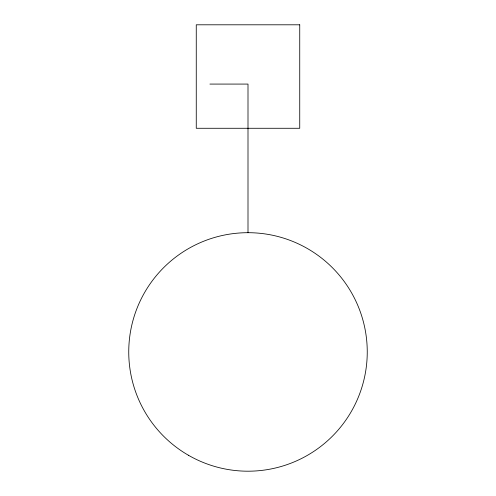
<?xml version="1.0" encoding="UTF-8"?>
<svg xmlns="http://www.w3.org/2000/svg" width="496" height="496" viewBox="0 0 496 496"><rect width="100%" height="100%" fill="white"/><g stroke="black" fill="none" stroke-linecap="round" stroke-linejoin="round"><path stroke-width="0.74" d="M209.92 84.078L248 84.078L248 232.692M299.739 24.8L196.261 24.8L196.261 128.278L299.739 128.278L299.739 24.8M188.375 455.223A119.251 119.251 0 0 0 367.251 351.949A119.251 119.251 0 0 0 188.375 248.67A119.251 119.251 0 0 0 188.375 455.223"/></g></svg>
